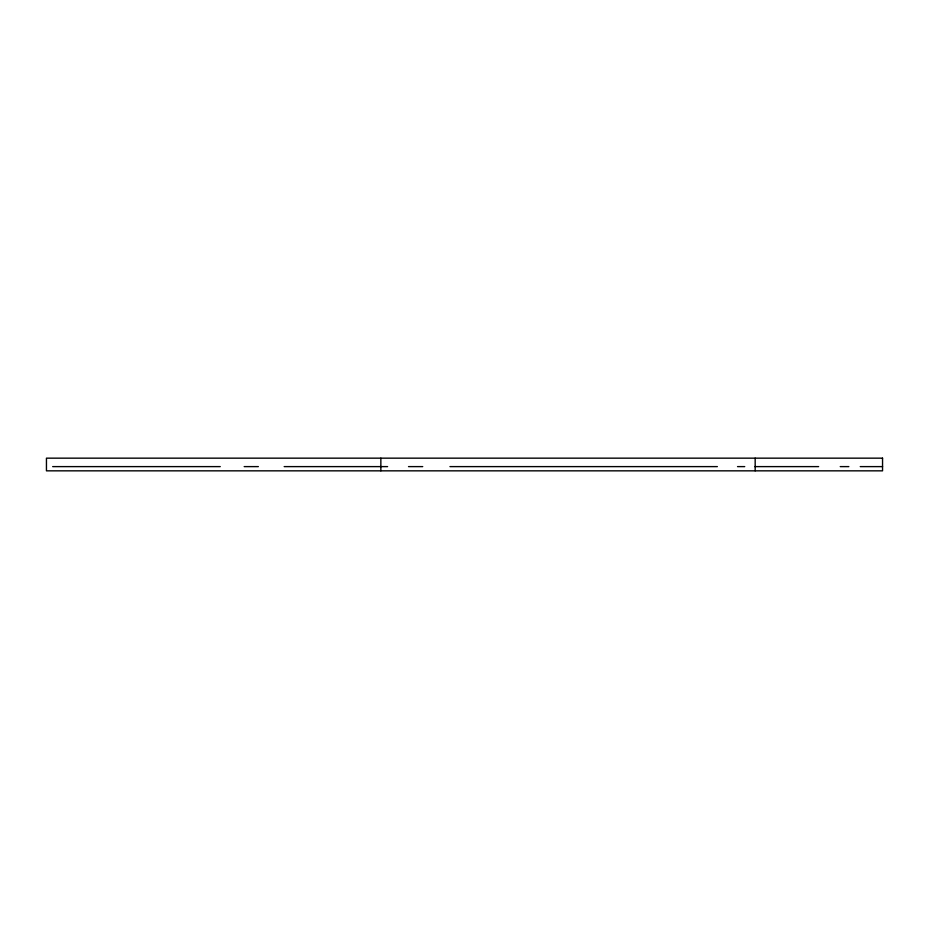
<?xml version="1.0" encoding="UTF-8"?>
<svg xmlns="http://www.w3.org/2000/svg" width="929" height="929" viewBox="0 0 929 929"><rect width="100%" height="100%" fill="white"/><g stroke="black" fill="none" stroke-linecap="round" stroke-linejoin="round"><path stroke-width="1.39" d="M380.855 458.16L380.855 470.84M52.674 466.613L220.254 466.613M244.176 466.613L258.355 466.613M284.169 466.613L387.59 466.613M408.516 466.613L422.73 466.613M449.961 466.613L717.362 466.613M737.533 466.613L744.733 466.613M754.847 466.613L818.623 466.613M840.234 466.613L848.839 466.613M860.242 466.613L882.55 466.613M755.172 458.16L755.172 470.84M882.55 458.16L46.45 458.16L46.45 470.84L882.55 470.84L882.55 458.16"/></g></svg>
